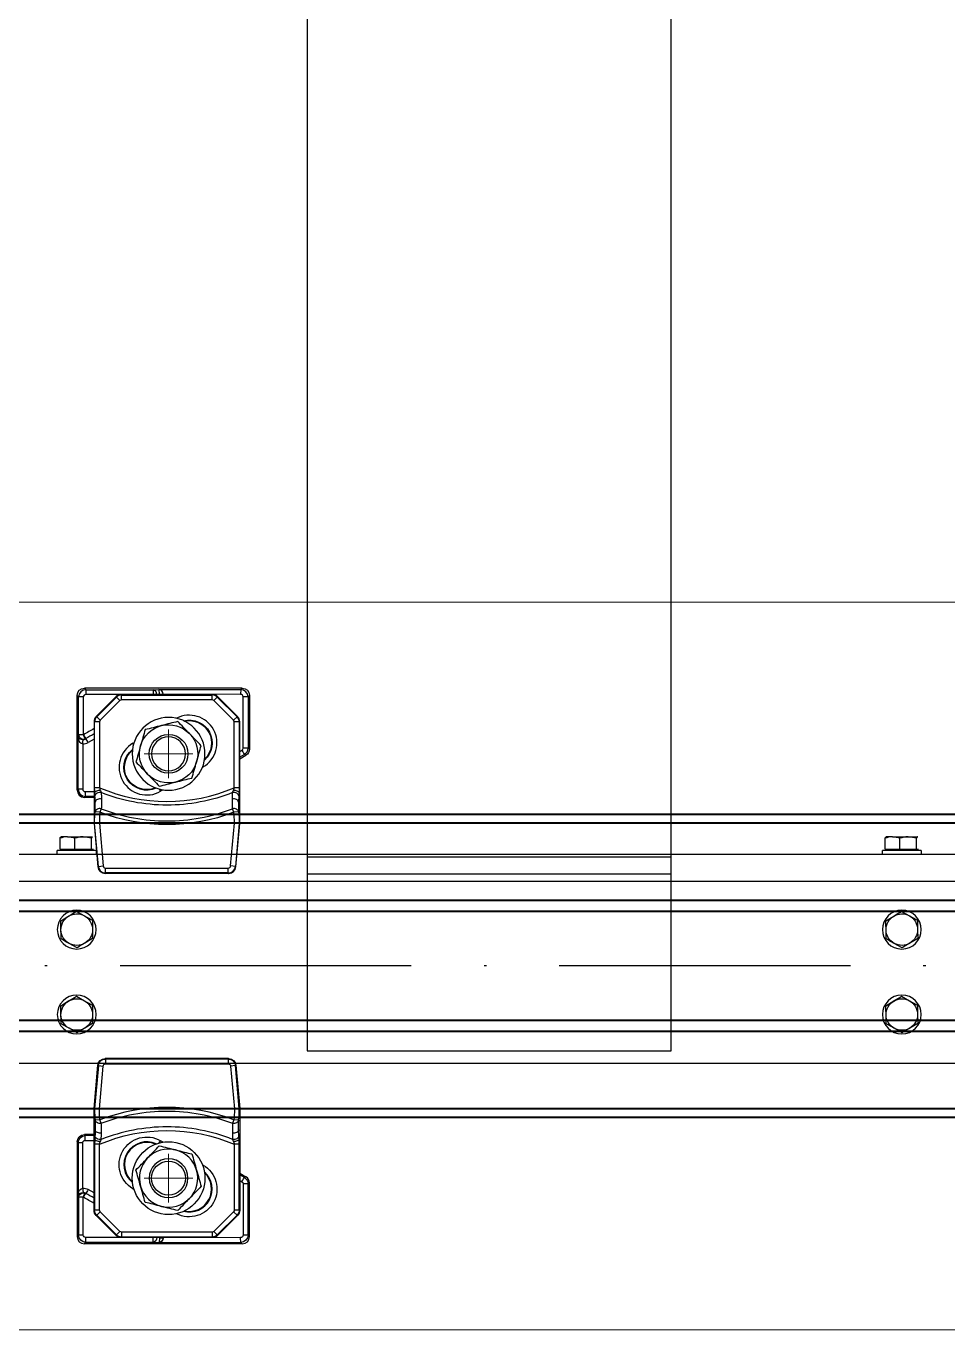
# Model space of a CAD drawing. Header units: centimetres. Extents: x 470464 to 524273, y 49611 to 59074.
# Drawn here: x 491799.9 to 491837.9, y 53542.6 to 53596.3 of the extents above; entities that cross this region are included whole.
import ezdxf

# ---------------------------------------------------------------- set-up
doc = ezdxf.new("R2010")
doc.units = ezdxf.units.CM
doc.header["$MEASUREMENT"] = 0
for name, pattern in [('1244_Aselsan_MIUM_3000$0$ACAD_ISO10W100', [18, 12, -3, 0, -3]), ('ACAD_ISO08W100', [36, 24, -3, 6, -3]), ('CHAIN', [0.3543, 0.2362, -0.0295, 0.0591, -0.0295]), ('XKITLINE00', [0])]:
    doc.linetypes.add(name, pattern=pattern)
for name, color, linetype, lineweight in [('1', 7, 'Continuous', 25), ('AAA_EKSEN', 1, 'ACAD_ISO08W100', 9), ('S-COLS-CONC', 4, 'Continuous', 40)]:
    doc.layers.add(name, color=color, linetype=linetype, lineweight=lineweight)
doc.layers.add('vinç', color=7, linetype='Continuous')

# ---------------------------------------------------------------- blocks, each defined once
blk = doc.blocks.new('RSTSERHRGFH')
at = {"layer": 'vinç', "color": 2}
for p, q in [((427135.918, 71903.918), (427135.918, 71918.918)), ((427135.918, 71918.918), (427219.418, 71918.918)), ((427143.211, 71903.918), (427143.211, 71918.918)), ((427143.918, 71903.918), (427143.918, 71918.918)), ((427219.418, 71903.918), (427135.918, 71903.918))]:
    blk.add_line(p, q, dxfattribs=at)
blk = doc.blocks.new('DTYTJYJGHDTRHTRHTRF')
at = {"color": 2, "linetype": 'Continuous', "lineweight": 25}
for p, q in [((427135.418, 71706.499), (427135.418, 71746.499)), ((427142.918, 71706.499), (427142.918, 71746.499)), ((427144.018, 71746.499), (427144.018, 71706.499)), ((427137.053, 71744.155), (427136.86, 71743.833)), ((427140.553, 71744.155), (427140.36, 71743.833)), ((427144.178, 71744.299), (427144.018, 71744.299)), ((427144.178, 71744.299), (427144.178, 71742.699)), ((427144.238, 71744.149), (427144.178, 71744.149)), ((427144.238, 71744.145), (427144.238, 71744.185)), ((427144.238, 71744.106), (427144.238, 71744.145)), ((427144.238, 71743.763), (427144.238, 71744.106)), ((427144.238, 71744.106), (427144.688, 71744.106)), ((427144.688, 71744.106), (427144.746, 71743.763)), ((427144.743, 71744.152), (427144.746, 71744.145)), ((427144.746, 71744.149), (427144.744, 71744.152)), ((427144.746, 71743.763), (427144.746, 71744.145)), ((427136.668, 71743.51), (427136.85, 71743.183)), ((427138.169, 71743.487), (427137.986, 71743.815)), ((427140.168, 71743.51), (427140.35, 71743.183)), ((427141.669, 71743.487), (427141.486, 71743.815)), ((427144.238, 71743.42), (427144.238, 71743.763)), ((427144.238, 71743.42), (427144.688, 71743.42)), ((427144.238, 71743.116), (427144.238, 71743.42)), ((427144.688, 71743.42), (427144.746, 71743.116)), ((427144.746, 71743.116), (427144.746, 71743.763)), ((427137.783, 71742.843), (427137.976, 71743.165)), ((427141.283, 71742.843), (427141.476, 71743.165)), ((427144.178, 71742.849), (427144.238, 71742.849)), ((427144.238, 71742.813), (427144.238, 71743.116)), ((427144.744, 71742.845), (427144.746, 71742.849)), ((427144.746, 71743.116), (427144.746, 71742.849)), ((427144.018, 71742.699), (427144.178, 71742.699)), ((427144.238, 71742.813), (427144.688, 71742.813)), ((427137.053, 71710.155), (427136.86, 71709.833)), ((427140.553, 71710.155), (427140.36, 71709.833)), ((427144.178, 71710.299), (427144.018, 71710.299)), ((427144.178, 71710.299), (427144.178, 71708.699)), ((427144.238, 71710.149), (427144.178, 71710.149)), ((427144.238, 71710.145), (427144.238, 71710.185)), ((427144.238, 71710.106), (427144.238, 71710.145)), ((427144.238, 71709.763), (427144.238, 71710.106)), ((427144.238, 71710.106), (427144.688, 71710.106)), ((427144.688, 71710.106), (427144.746, 71709.763)), ((427144.743, 71710.152), (427144.746, 71710.145)), ((427144.746, 71710.149), (427144.744, 71710.152)), ((427144.746, 71709.763), (427144.746, 71710.145)), ((427138.169, 71709.487), (427137.986, 71709.815)), ((427141.669, 71709.487), (427141.486, 71709.815)), ((427144.238, 71709.42), (427144.238, 71709.763)), ((427144.746, 71709.116), (427144.746, 71709.763)), ((427136.668, 71709.51), (427136.85, 71709.183)), ((427137.783, 71708.843), (427137.976, 71709.165)), ((427140.168, 71709.51), (427140.35, 71709.183)), ((427141.283, 71708.843), (427141.476, 71709.165)), ((427144.238, 71709.42), (427144.688, 71709.42)), ((427144.238, 71709.116), (427144.238, 71709.42)), ((427144.238, 71708.813), (427144.238, 71709.116)), ((427144.688, 71709.42), (427144.746, 71709.116)), ((427144.746, 71709.116), (427144.746, 71708.849)), ((427144.018, 71708.699), (427144.178, 71708.699)), ((427144.178, 71708.849), (427144.238, 71708.849)), ((427144.238, 71708.813), (427144.688, 71708.813)), ((427144.744, 71708.845), (427144.746, 71708.849))]:
    blk.add_line(p, q, dxfattribs=at)
for centre in [(427137.418, 71743.499), (427140.918, 71743.499), (427137.418, 71709.499), (427140.918, 71709.499)]:
    blk.add_circle(centre, 0.8, dxfattribs=at)
for centre, start, end in [((427137.418, 71743.499), 89.1068, 149.1068), ((427137.418, 71743.499), 29.1068, 89.1068), ((427140.918, 71743.499), 89.1068, 149.1068), ((427140.918, 71743.499), 29.1068, 89.1068), ((427137.418, 71743.499), 149.1068, 209.1068), ((427137.418, 71743.499), 329.1068, 29.1068), ((427140.918, 71743.499), 149.1068, 209.1068), ((427140.918, 71743.499), 329.1068, 29.1068), ((427137.418, 71743.499), 209.1068, 269.1068), ((427137.418, 71743.499), 269.1068, 329.1068), ((427140.918, 71743.499), 209.1068, 269.1068), ((427140.918, 71743.499), 269.1068, 329.1068), ((427137.418, 71709.499), 89.1068, 149.1068), ((427137.418, 71709.499), 29.1068, 89.1068), ((427140.918, 71709.499), 89.1068, 149.1068), ((427140.918, 71709.499), 29.1068, 89.1068), ((427137.418, 71709.499), 149.1068, 209.1068), ((427137.418, 71709.499), 329.1068, 29.1068), ((427140.918, 71709.499), 149.1068, 209.1068), ((427140.918, 71709.499), 329.1068, 29.1068), ((427137.418, 71709.499), 209.1068, 269.1068), ((427137.418, 71709.499), 269.1068, 329.1068), ((427140.918, 71709.499), 209.1068, 269.1068), ((427140.918, 71709.499), 269.1068, 329.1068)]:
    blk.add_arc(centre, 0.65, start, end, dxfattribs=at)
for points, knots in [([(427137.428, 71744.149), (427137.33, 71744.15), (427137.203, 71744.152), (427137.08, 71744.154), (427137.053, 71744.155)], [0, 0, 0, 0, 0.776287, 1, 1, 1, 1]), ([(427137.804, 71744.143), (427137.71, 71744.144), (427137.586, 71744.146), (427137.459, 71744.148), (427137.428, 71744.149)], [0, 0, 0, 0, 0.7581486, 1, 1, 1, 1]), ([(427137.986, 71743.815), (427137.982, 71743.823), (427137.92, 71743.933), (427137.86, 71744.042), (427137.804, 71744.143)], [0, 0, 0, 0, 0.070215, 1, 1, 1, 1]), ([(427140.928, 71744.149), (427140.83, 71744.15), (427140.703, 71744.152), (427140.58, 71744.154), (427140.553, 71744.155)], [0, 0, 0, 0, 0.776287, 1, 1, 1, 1]), ([(427141.304, 71744.143), (427141.21, 71744.144), (427141.086, 71744.146), (427140.959, 71744.148), (427140.928, 71744.149)], [0, 0, 0, 0, 0.758149, 1, 1, 1, 1]), ([(427141.486, 71743.815), (427141.482, 71743.823), (427141.42, 71743.933), (427141.36, 71744.042), (427141.304, 71744.143)], [0, 0, 0, 0, 0.070215, 1, 1, 1, 1]), ([(427144.746, 71744.145), (427144.739, 71744.135), (427144.73, 71744.121), (427144.695, 71744.109), (427144.688, 71744.106)], [0, 0, 0, 0, 0.776287, 1, 1, 1, 1]), ([(427136.86, 71743.833), (427136.856, 71743.825), (427136.791, 71743.716), (427136.727, 71743.61), (427136.668, 71743.51)], [0, 0, 0, 0, 0.070215, 1, 1, 1, 1]), ([(427137.976, 71743.165), (427137.981, 71743.173), (427138.046, 71743.281), (427138.109, 71743.388), (427138.169, 71743.487)], [0, 0, 0, 0, 0.070215, 1, 1, 1, 1]), ([(427140.36, 71743.833), (427140.356, 71743.825), (427140.291, 71743.716), (427140.227, 71743.61), (427140.168, 71743.51)], [0, 0, 0, 0, 0.070215, 1, 1, 1, 1]), ([(427141.476, 71743.165), (427141.481, 71743.173), (427141.546, 71743.281), (427141.609, 71743.388), (427141.669, 71743.487)], [0, 0, 0, 0, 0.070215, 1, 1, 1, 1]), ([(427144.746, 71743.763), (427144.746, 71743.755), (427144.745, 71743.639), (427144.715, 71743.525), (427144.688, 71743.42)], [0, 0, 0, 0, 0.070215, 1, 1, 1, 1]), ([(427136.85, 71743.183), (427136.855, 71743.175), (427136.916, 71743.064), (427136.977, 71742.956), (427137.033, 71742.855)], [0, 0, 0, 0, 0.070215, 1, 1, 1, 1]), ([(427137.033, 71742.855), (427137.06, 71742.854), (427137.182, 71742.852), (427137.309, 71742.85), (427137.408, 71742.849)], [0, 0, 0, 0, 0.223713, 1, 1, 1, 1]), ([(427137.408, 71742.849), (427137.439, 71742.848), (427137.566, 71742.846), (427137.69, 71742.844), (427137.783, 71742.843)], [0, 0, 0, 0, 0.241851, 1, 1, 1, 1]), ([(427140.35, 71743.183), (427140.355, 71743.175), (427140.416, 71743.064), (427140.477, 71742.956), (427140.533, 71742.855)], [0, 0, 0, 0, 0.070215, 1, 1, 1, 1]), ([(427140.533, 71742.855), (427140.56, 71742.854), (427140.682, 71742.852), (427140.809, 71742.85), (427140.908, 71742.849)], [0, 0, 0, 0, 0.223713, 1, 1, 1, 1]), ([(427140.908, 71742.849), (427140.939, 71742.848), (427141.066, 71742.846), (427141.19, 71742.844), (427141.283, 71742.843)], [0, 0, 0, 0, 0.241851, 1, 1, 1, 1]), ([(427144.746, 71743.116), (427144.746, 71743.109), (427144.745, 71743.007), (427144.715, 71742.906), (427144.688, 71742.813)], [0, 0, 0, 0, 0.0702148, 1, 1, 1, 1]), ([(427144.688, 71742.813), (427144.695, 71742.816), (427144.73, 71742.829), (427144.739, 71742.842), (427144.746, 71742.852)], [0, 0, 0, 0, 0.223713, 1, 1, 1, 1]), ([(427137.428, 71710.149), (427137.33, 71710.15), (427137.203, 71710.152), (427137.08, 71710.154), (427137.053, 71710.155)], [0, 0, 0, 0, 0.776287, 1, 1, 1, 1]), ([(427137.804, 71710.143), (427137.71, 71710.144), (427137.586, 71710.146), (427137.459, 71710.148), (427137.428, 71710.149)], [0, 0, 0, 0, 0.7581486, 1, 1, 1, 1]), ([(427137.986, 71709.815), (427137.982, 71709.823), (427137.92, 71709.933), (427137.86, 71710.042), (427137.804, 71710.143)], [0, 0, 0, 0, 0.0702148, 1, 1, 1, 1]), ([(427140.928, 71710.149), (427140.83, 71710.15), (427140.703, 71710.152), (427140.58, 71710.154), (427140.553, 71710.155)], [0, 0, 0, 0, 0.776287, 1, 1, 1, 1]), ([(427141.304, 71710.143), (427141.21, 71710.144), (427141.086, 71710.146), (427140.959, 71710.148), (427140.928, 71710.149)], [0, 0, 0, 0, 0.758149, 1, 1, 1, 1]), ([(427141.486, 71709.815), (427141.482, 71709.823), (427141.42, 71709.933), (427141.36, 71710.042), (427141.304, 71710.143)], [0, 0, 0, 0, 0.0702148, 1, 1, 1, 1]), ([(427144.746, 71710.145), (427144.739, 71710.135), (427144.73, 71710.121), (427144.695, 71710.109), (427144.688, 71710.106)], [0, 0, 0, 0, 0.776287, 1, 1, 1, 1]), ([(427136.86, 71709.833), (427136.856, 71709.825), (427136.791, 71709.716), (427136.727, 71709.61), (427136.668, 71709.51)], [0, 0, 0, 0, 0.070215, 1, 1, 1, 1]), ([(427140.36, 71709.833), (427140.356, 71709.825), (427140.291, 71709.716), (427140.227, 71709.61), (427140.168, 71709.51)], [0, 0, 0, 0, 0.070215, 1, 1, 1, 1]), ([(427144.746, 71709.763), (427144.746, 71709.755), (427144.745, 71709.639), (427144.715, 71709.525), (427144.688, 71709.42)], [0, 0, 0, 0, 0.070215, 1, 1, 1, 1]), ([(427136.85, 71709.183), (427136.855, 71709.175), (427136.916, 71709.064), (427136.977, 71708.956), (427137.033, 71708.855)], [0, 0, 0, 0, 0.070215, 1, 1, 1, 1]), ([(427137.976, 71709.165), (427137.981, 71709.173), (427138.046, 71709.281), (427138.109, 71709.388), (427138.169, 71709.487)], [0, 0, 0, 0, 0.070215, 1, 1, 1, 1]), ([(427140.35, 71709.183), (427140.355, 71709.175), (427140.416, 71709.064), (427140.477, 71708.956), (427140.533, 71708.855)], [0, 0, 0, 0, 0.070215, 1, 1, 1, 1]), ([(427141.476, 71709.165), (427141.481, 71709.173), (427141.546, 71709.281), (427141.609, 71709.388), (427141.669, 71709.487)], [0, 0, 0, 0, 0.070215, 1, 1, 1, 1]), ([(427144.746, 71709.116), (427144.746, 71709.109), (427144.745, 71709.007), (427144.715, 71708.906), (427144.688, 71708.813)], [0, 0, 0, 0, 0.070215, 1, 1, 1, 1]), ([(427137.033, 71708.855), (427137.06, 71708.854), (427137.182, 71708.852), (427137.309, 71708.85), (427137.408, 71708.849)], [0, 0, 0, 0, 0.223713, 1, 1, 1, 1]), ([(427137.408, 71708.849), (427137.439, 71708.848), (427137.566, 71708.846), (427137.69, 71708.844), (427137.783, 71708.843)], [0, 0, 0, 0, 0.241851, 1, 1, 1, 1]), ([(427140.533, 71708.855), (427140.56, 71708.854), (427140.682, 71708.852), (427140.809, 71708.85), (427140.908, 71708.849)], [0, 0, 0, 0, 0.223713, 1, 1, 1, 1]), ([(427140.908, 71708.849), (427140.939, 71708.848), (427141.066, 71708.846), (427141.19, 71708.844), (427141.283, 71708.843)], [0, 0, 0, 0, 0.241851, 1, 1, 1, 1]), ([(427144.688, 71708.813), (427144.695, 71708.816), (427144.73, 71708.829), (427144.739, 71708.842), (427144.746, 71708.852)], [0, 0, 0, 0, 0.2237133, 1, 1, 1, 1])]:
    blk.add_open_spline(points, degree=3, knots=knots, dxfattribs=at)
at = {"layer": 'vinç', "color": 0}
blk.add_blockref('RSTSERHRGFH', (0, -184.92), dxfattribs=at)
blk = doc.blocks.new('fdtrhrghrtsehserhtr')
at = {"layer": 'vinç', "color": 0, "xscale": -1}
blk.add_blockref('DTYTJYJGHDTRHTRHTRF', (855128.837, 0), dxfattribs=at)
blk = doc.blocks.new('sfsdsggssg')
at = {"layer": '1', "color": 2, "linetype": 'Continuous'}
for p, q in [((1145.841, -34639.582), (1145.988, -34639.328)), ((1146.022, -34639.387), (1145.908, -34639.582)), ((1145.988, -34639.328), (1146.022, -34639.387)), ((1146.281, -34639.239), (1146.247, -34639.18)), ((1148.456, -34639.18), (1146.247, -34639.18)), ((1148.398, -34639.238), (1146.281, -34639.239)), ((1148.456, -34639.18), (1148.398, -34639.238)), ((1141.412, -34639.756), (1141.393, -34639.739)), ((1141.394, -34639.739), (1143.174, -34639.583)), ((1143.175, -34639.602), (1141.412, -34639.756)), ((1141.412, -34639.756), (1141.429, -34639.955)), ((1141.429, -34639.955), (1143.193, -34639.8)), ((1143.175, -34639.602), (1143.193, -34639.8)), ((1143.202, -34639.601), (1143.201, -34639.8)), ((1143.565, -34639.616), (1143.544, -34639.814)), ((1143.544, -34639.814), (1143.641, -34639.825)), ((1143.565, -34639.616), (1143.568, -34639.582)), ((1143.662, -34639.626), (1143.565, -34639.616)), ((1143.568, -34639.582), (1144.068, -34639.582)), ((1143.662, -34639.626), (1143.641, -34639.825)), ((1143.641, -34639.825), (1143.786, -34639.88)), ((1144.063, -34639.628), (1144.068, -34639.582)), ((1144.451, -34639.582), (1147.373, -34639.582)), ((1144.451, -34639.609), (1144.451, -34639.582)), ((1147.364, -34639.605), (1144.65, -34639.605)), ((1144.65, -34639.605), (1144.65, -34639.804)), ((1144.65, -34639.804), (1147.364, -34639.804)), ((1146.144, -34639.582), (1146.195, -34639.494)), ((1146.281, -34639.445), (1148.398, -34639.444)), ((1147.374, -34639.582), (1147.364, -34639.605)), ((1147.364, -34639.605), (1147.364, -34639.804)), ((1147.435, -34639.833), (1147.575, -34639.692)), ((1147.435, -34639.833), (1148.246, -34640.645)), ((1147.575, -34639.692), (1147.585, -34639.669)), ((1148.387, -34640.504), (1147.575, -34639.692)), ((1147.585, -34639.669), (1148.41, -34640.494)), ((1148.498, -34639.543), (1148.508, -34642.731)), ((1148.697, -34639.536), (1148.755, -34639.478)), ((1148.707, -34642.912), (1148.697, -34639.536)), ((1148.755, -34639.478), (1148.755, -34645.981)), ((1141.12, -34640.036), (1141.139, -34640.054)), ((1141.12, -34640.037), (1141.12, -34645.126)), ((1141.139, -34640.054), (1141.338, -34640.054)), ((1141.139, -34640.054), (1141.139, -34645.11)), ((1141.338, -34645.11), (1141.338, -34640.054)), ((1148.246, -34640.645), (1148.387, -34640.504)), ((1148.275, -34640.715), (1148.275, -34644.448)), ((1148.275, -34640.715), (1148.474, -34640.715)), ((1148.41, -34640.494), (1148.387, -34640.504)), ((1148.474, -34640.715), (1148.497, -34640.706)), ((1148.474, -34644.448), (1148.474, -34640.715)), ((1148.497, -34640.706), (1148.497, -34644.458)), ((1145.509, -34641.092), (1145.493, -34641.12)), ((1145.509, -34641.092), (1145.532, -34641.105)), ((1144.566, -34642.736), (1144.505, -34642.843)), ((1144.599, -34642.897), (1144.505, -34642.843)), ((1148.684, -34643.141), (1148.707, -34642.912)), ((1148.693, -34645.919), (1148.684, -34643.141)), ((1146.45, -34643.959), (1146.486, -34643.98)), ((1146.486, -34643.98), (1146.508, -34643.942)), ((1148.246, -34644.519), (1147.435, -34645.33)), ((1147.575, -34645.471), (1148.387, -34644.66)), ((1148.41, -34644.669), (1147.585, -34645.494)), ((1148.246, -34644.519), (1148.387, -34644.66)), ((1148.275, -34644.448), (1148.474, -34644.448)), ((1148.387, -34644.66), (1148.41, -34644.669)), ((1148.497, -34644.458), (1148.474, -34644.448)), ((1148.489, -34644.527), (1148.494, -34645.926)), ((1141.139, -34645.11), (1141.12, -34645.127)), ((1141.139, -34645.11), (1141.338, -34645.11)), ((1141.412, -34645.407), (1141.429, -34645.209)), ((1143.193, -34645.363), (1141.429, -34645.209)), ((1143.786, -34645.284), (1143.641, -34645.339)), ((1141.393, -34645.425), (1141.412, -34645.407)), ((1143.174, -34645.581), (1141.394, -34645.425)), ((1141.412, -34645.407), (1143.175, -34645.562)), ((1143.175, -34645.562), (1143.193, -34645.363)), ((1143.201, -34645.363), (1143.202, -34645.563)), ((1143.641, -34645.339), (1143.544, -34645.349)), ((1143.544, -34645.349), (1143.565, -34645.547)), ((1143.565, -34645.547), (1143.662, -34645.537)), ((1143.565, -34645.547), (1143.568, -34645.582)), ((1144.068, -34645.582), (1143.568, -34645.582)), ((1143.641, -34645.339), (1143.662, -34645.537)), ((1144.063, -34645.535), (1144.068, -34645.582)), ((1144.255, -34645.582), (1144.255, -34645.981)), ((1144.296, -34645.582), (1144.295, -34645.941)), ((1144.451, -34645.555), (1144.451, -34645.582)), ((1147.373, -34645.582), (1144.451, -34645.582)), ((1144.495, -34645.948), (1144.496, -34645.582)), ((1144.65, -34645.359), (1144.65, -34645.559)), ((1147.364, -34645.359), (1144.65, -34645.359)), ((1144.65, -34645.559), (1147.364, -34645.559)), ((1146.653, -34645.582), (1146.513, -34645.827)), ((1147.364, -34645.359), (1147.364, -34645.559)), ((1147.364, -34645.559), (1147.374, -34645.582)), ((1147.435, -34645.33), (1147.575, -34645.471)), ((1147.585, -34645.494), (1147.575, -34645.471)), ((1144.295, -34645.941), (1144.255, -34645.981)), ((1144.554, -34646.28), (1144.593, -34646.24)), ((1144.554, -34646.28), (1148.456, -34646.28)), ((1144.593, -34646.24), (1146.718, -34646.241)), ((1146.462, -34646.048), (1144.594, -34646.048)), ((1146.718, -34646.241), (1146.836, -34646.218)), ((1146.836, -34646.026), (1146.836, -34646.218)), ((1148.394, -34646.026), (1146.836, -34646.026)), ((1146.836, -34646.218), (1148.394, -34646.218)), ((1148.394, -34646.026), (1148.394, -34646.218)), ((1148.394, -34646.218), (1148.456, -34646.28)), ((1148.755, -34645.981), (1148.693, -34645.919))]:
    blk.add_line(p, q, dxfattribs=at)
for radius in [1.5, 0.7]:
    blk.add_circle((1146.049, -34642.513), radius, dxfattribs=at)
at = {"layer": '1', "color": 2, "linetype": 'Continuous', "extrusion": (0, 0, -1)}
blk.add_circle((-1146.049, -34642.513), 0.8, dxfattribs=at)
for centre, start, end in [((-1146.5, -34641.661), 29.8539, 207.4717), ((-1145.495, -34643.411), 209.8539, 29.8539)]:
    blk.add_arc(centre, 1.142, start, end, dxfattribs=at)
at = {"layer": '1', "color": 2, "linetype": 'Continuous'}
for centre, radius, start, end in [((1146.5, -34641.661), 0.943, 345.8258, 138.463), ((1146.5, -34641.661), 0.92, 347.6089, 136.677), ((1146.049, -34642.513), 1.2, 106, 166), ((1146.049, -34642.513), 1.2, 46, 106), ((1146.049, -34642.513), 1.2, 346, 46), ((1146.049, -34642.513), 1.2, 166, 226), ((1145.495, -34643.411), 0.943, 155.4674, 321.1742), ((1145.495, -34643.411), 0.92, 156.9271, 319.7145), ((1146.049, -34642.513), 1.2, 286, 346), ((1146.049, -34642.513), 1.2, 226, 286)]:
    blk.add_arc(centre, radius, start, end, dxfattribs=at)
for centre, major_axis, ratio, start_param, end_param in [((1146.248, -34639.481), (-0.15, 0.261), 0.994945, 5.763279, 6.803091), ((1148.454, -34639.481), (0.214, 0.214), 0.992433, 5.501585, 7.064785), ((1152.198, -34642.582), (-9.067, 0), 0.918737, 5.945855, 6.620515), ((1148.454, -34645.978), (-0.214, 0.214), 0.992433, 2.359993, 3.923193)]:
    blk.add_ellipse(centre, major_axis=major_axis, ratio=ratio, start_param=start_param, end_param=end_param, dxfattribs=at)
at = {"layer": '1', "color": 2, "linetype": 'Continuous', "extrusion": (0, 0, -1)}
for centre, major_axis, ratio, start_param, end_param in [((1146.281, -34639.538), (0.271, 0.128), 0.997202, 4.110755, 5.150568), ((1146.194, -34639.487), (-0.173, 0.101), 0.027764, 4.691233, 6.195885), ((1146.281, -34639.438), (0, 0.2), 0.004243, 0.087267, 1.605444), ((1148.398, -34639.437), (0, 0.2), 0.004243, 0.087267, 1.605444), ((1148.397, -34639.537), (-0.243, 0.175), 0.996422, 0.949848, 2.513048), ((1141.421, -34640.038), (-0.222, 0.204), 0.995811, 5.544902, 7.021469), ((1141.439, -34640.055), (0.203, 0.221), 0.997694, 3.974105, 5.450673), ((1143.641, -34639.825), (0.001, 0.2), 0.752836, 0.132804, 1.847295), ((1152.492, -34642.582), (-8.405, 0), 0.918737, 5.915201, 6.65117), ((1144.042, -34639.826), (0.001, 0.2), 0.752479, 0.132721, 1.852962), ((1144.31, -34639.815), (-0.014, 0.199), 0.74106, 0.130215, 1.915333), ((1144.451, -34639.808), (-0.008, 0.2), 0.422896, 0.096328, 1.761115), ((1146.282, -34639.545), (-0.0748, 0.0667), 0.997721, 6.084759, 7.124571), ((1147.364, -34639.904), (-0.277, 0.115), 0.998522, 1.179673, 1.96192), ((1147.364, -34639.904), (0.0384, 0.0928), 0.995546, 5.892062, 6.674309), ((1147.373, -34639.882), (0.115, 0.278), 0.997326, 5.892062, 6.674309), ((1148.398, -34639.544), (0.0889, 0.0469), 0.994028, 5.200197, 6.763397), ((1148.498, -34639.536), (0.2, 0.001), 0.034652, 0.087319, 1.566648), ((1141.439, -34640.055), (0.0742, -0.068), 0.993033, 2.403309, 3.879876), ((1148.175, -34640.715), (-0.0928, -0.0384), 0.995546, 2.750469, 3.532716), ((1148.175, -34640.715), (-0.115, 0.277), 0.998522, 1.179673, 1.96192), ((1148.197, -34640.706), (0.278, 0.115), 0.997326, 5.892062, 6.674309), ((1148.473, -34643.248), (0.056, 0.516), 0.770786, 6.203754, 6.230389), ((1148.485, -34643.141), (0.199, -0.02), 0.74823, 4.69971, 6.151435), ((1148.485, -34643.141), (-0.2, -0.001), 0.034899, 3.228912, 4.651252), ((1148.509, -34642.738), (0.008, 0.2), 0.005639, 3.866293, 4.746837), ((1148.508, -34642.912), (-0.201, 0.003), 0.124494, 1.540952, 3.020281), ((1148.508, -34642.912), (-0.188, 0.076), 0.878606, 1.230281, 2.70961), ((1148.175, -34644.448), (0.0928, -0.0384), 0.995546, 5.892062, 6.674309), ((1148.175, -34644.448), (0.115, 0.277), 0.998522, 1.179673, 1.96192), ((1148.197, -34644.457), (-0.278, 0.115), 0.997326, 2.750469, 3.532716), ((1141.421, -34645.125), (0.222, 0.204), 0.995811, 2.403309, 3.879876), ((1141.439, -34645.109), (-0.203, 0.221), 0.997694, 3.974105, 5.450673), ((1141.439, -34645.109), (0.0742, 0.068), 0.993033, 2.403309, 3.879876), ((1143.641, -34645.339), (-0.001, 0.2), 0.752836, 1.294298, 3.008789), ((1144.042, -34645.337), (-0.001, 0.2), 0.752479, 1.288631, 3.008872), ((1144.31, -34645.348), (0.014, 0.199), 0.74106, 1.22626, 3.011378), ((1144.451, -34645.356), (0.008, 0.2), 0.422896, 1.380478, 3.045264), ((1146.899, -34646), (0.426, 0.115), 0.905428, 3.310168, 3.875491), ((1146.514, -34645.834), (-0.174, 0.099), 0.027964, 1.549906, 2.758993), ((1176.862, -34592.771), (84.96, 148.546), 0.001169, 1.933599, 1.936064), ((1176.862, -34592.776), (84.962, 148.541), 0.002337, 1.9329, 1.936067), ((1147.364, -34645.259), (0.0384, -0.0928), 0.995546, 5.892062, 6.674309), ((1147.364, -34645.259), (0.277, 0.115), 0.998522, 1.179673, 1.96192), ((1147.373, -34645.281), (-0.115, 0.278), 0.997326, 2.750469, 3.532716), ((1144.556, -34645.978), (0.214, 0.214), 0.992433, 2.359993, 3.923193), ((1144.494, -34645.941), (-0.2, 0.001), 0.034627, 4.708031, 6.195866), ((1144.594, -34645.94), (-0.138, 0.267), 0.998031, 3.623062, 5.186262), ((1144.595, -34645.947), (0.0592, 0.0819), 0.989251, 2.52068, 4.08388), ((1144.593, -34646.041), (0, -0.2), 0.004269, 4.747034, 6.195918), ((1146.463, -34646.055), (-0.199, -0.016), 0.034866, 1.569261, 2.70958), ((1146.718, -34646.042), (-0.256, 0.042), 0.76271, 4.58737, 6.036255), ((1146.9, -34646.006), (0.253, 0.061), 0.768803, 3.289543, 3.701099), ((1146.718, -34646.042), (-0.012, 0.201), 0.369521, 3.302192, 4.751077), ((1146.836, -34646.019), (-0.038, 0.196), 0.907507, 3.350606, 5.211047), ((1146.836, -34646.019), (-0.187, 0.071), 0.032625, 4.699988, 5.905162), ((1146.838, -34646.014), (-0.174, 0.099), 0.030283, 4.695034, 5.900559), ((1148.393, -34645.918), (0.139, 0.266), 0.998207, 1.09196, 2.65516), ((1148.393, -34645.925), (-0.0609, 0.0807), 0.988978, 2.219923, 3.783123), ((1148.494, -34645.919), (-0.2, -0.001), 0.034899, 3.228912, 4.712496)]:
    blk.add_ellipse(centre, major_axis=major_axis, ratio=ratio, start_param=start_param, end_param=end_param, dxfattribs=at)
at = {"layer": '1', "color": 2, "linetype": 'Continuous'}
for points, weights in [([(1141.393, -34639.739), (1141.393, -34639.739), (1141.394, -34639.739)], [0.500000154951, 0.499999845049, 0.500000154951]), ([(1147.373, -34639.582), (1147.373, -34639.582), (1147.374, -34639.582)], [0.500000031564, 0.499999968436, 0.500000031564]), ([(1147.585, -34639.669), (1147.585, -34639.669), (1147.585, -34639.669)], [0.500000032286, 0.499999967714, 0.500000032286]), ([(1141.12, -34640.037), (1141.12, -34640.037), (1141.12, -34640.036)], [0.500000154953, 0.499999845047, 0.500000154953]), ([(1148.41, -34640.494), (1148.41, -34640.494), (1148.41, -34640.494)], [0.500000032004, 0.499999967996, 0.500000032004]), ([(1148.497, -34640.706), (1148.497, -34640.706), (1148.497, -34640.706)], [0.500000031722, 0.499999968278, 0.500000031722]), ([(1148.41, -34644.669), (1148.41, -34644.669), (1148.41, -34644.669)], [0.500000031836, 0.499999968164, 0.500000031836]), ([(1148.497, -34644.458), (1148.497, -34644.458), (1148.497, -34644.458)], [0.500000031229, 0.499999968771, 0.500000031229]), ([(1141.12, -34645.127), (1141.12, -34645.127), (1141.12, -34645.126)], [0.500000154938, 0.499999845062, 0.500000154938]), ([(1141.394, -34645.425), (1141.393, -34645.425), (1141.393, -34645.425)], [0.500000154962, 0.499999845038, 0.500000154962]), ([(1147.374, -34645.582), (1147.373, -34645.582), (1147.373, -34645.582)], [0.500000031519, 0.499999968481, 0.500000031519]), ([(1147.585, -34645.494), (1147.585, -34645.494), (1147.585, -34645.494)], [0.500000031966, 0.499999968034, 0.500000031966])]:
    blk.add_rational_spline(points, weights, degree=2, dxfattribs=at)
for points, knots in [([(1143.174, -34639.583), (1143.175, -34639.588), (1143.175, -34639.594), (1143.175, -34639.6), (1143.175, -34639.601), (1143.175, -34639.602)], [0, 0, 0, 0, 0.876308, 0.876308, 1, 1, 1, 1]), ([(1143.201, -34639.582), (1143.233, -34639.582), (1143.3, -34639.582), (1143.399, -34639.582), (1143.493, -34639.582), (1143.543, -34639.582), (1143.568, -34639.582)], [0, 0, 0, 0, 0.225713, 0.483808, 0.741904, 1, 1, 1, 1]), ([(1143.201, -34639.8), (1143.236, -34639.8), (1143.271, -34639.801), (1143.341, -34639.802), (1143.375, -34639.803), (1143.455, -34639.807), (1143.499, -34639.81), (1143.544, -34639.814)], [0, 0, 0, 0, 0.304321, 0.304321, 0.608496, 0.608496, 1, 1, 1, 1]), ([(1143.565, -34639.616), (1143.565, -34639.616), (1143.565, -34639.616), (1143.516, -34639.611), (1143.468, -34639.608), (1143.383, -34639.604), (1143.347, -34639.603), (1143.274, -34639.601), (1143.238, -34639.601), (1143.202, -34639.601)], [0, 0, 0, 0, 0.000017, 0.000017, 0.401467, 0.401467, 0.701656, 0.701656, 1, 1, 1, 1]), ([(1143.786, -34645.284), (1143.62, -34644.851), (1143.494, -34644.406), (1143.325, -34643.499), (1143.283, -34643.036), (1143.283, -34641.664), (1143.455, -34640.743), (1143.786, -34639.88)], [0, 0, 0, 0, 0.25, 0.25, 0.5, 0.5, 1, 1, 1, 1]), ([(1143.786, -34639.88), (1143.874, -34639.88), (1143.962, -34639.881), (1144.095, -34639.882), (1144.141, -34639.882), (1144.186, -34639.883)], [0, 0, 0, 0, 0.657537, 0.657537, 1, 1, 1, 1]), ([(1144.454, -34639.873), (1144.283, -34640.305), (1144.153, -34640.751), (1143.979, -34641.661), (1143.935, -34642.125), (1143.935, -34643.502), (1144.113, -34644.428), (1144.454, -34645.291)], [0, 0, 0, 0, 0.25, 0.25, 0.5, 0.5, 1, 1, 1, 1]), ([(1144.315, -34639.616), (1144.302, -34639.617), (1144.289, -34639.618), (1144.239, -34639.621), (1144.203, -34639.624), (1144.132, -34639.627), (1144.097, -34639.628), (1144.063, -34639.628), (1144.063, -34639.628), (1144.063, -34639.628)], [0, 0, 0, 0, 0.155547, 0.155547, 0.580528, 0.580528, 0.999985, 0.999985, 1, 1, 1, 1]), ([(1144.068, -34639.582), (1144.093, -34639.582), (1144.143, -34639.582), (1144.238, -34639.582), (1144.342, -34639.582), (1144.414, -34639.582), (1144.451, -34639.582)], [0, 0, 0, 0, 0.25, 0.5, 0.749999, 1, 1, 1, 1]), ([(1144.186, -34639.883), (1144.224, -34639.883), (1144.261, -34639.882), (1144.337, -34639.879), (1144.375, -34639.877), (1144.427, -34639.874), (1144.441, -34639.873), (1144.454, -34639.873)], [0, 0, 0, 0, 0.423047, 0.423047, 0.845832, 0.845832, 1, 1, 1, 1]), ([(1144.451, -34639.609), (1144.451, -34639.609), (1144.451, -34639.609), (1144.408, -34639.61), (1144.368, -34639.612), (1144.328, -34639.615), (1144.321, -34639.616), (1144.315, -34639.616)], [0, 0, 0, 0, 0.000035, 0.000035, 0.836112, 0.836112, 1, 1, 1, 1]), ([(1144.65, -34639.605), (1144.631, -34639.605), (1144.613, -34639.605), (1144.595, -34639.605), (1144.545, -34639.606), (1144.496, -34639.607), (1144.451, -34639.609)], [0, 0, 0, 0, 0.267342, 0.267342, 0.267342, 1, 1, 1, 1]), ([(1144.454, -34639.873), (1144.475, -34639.864), (1144.498, -34639.856), (1144.527, -34639.845), (1144.531, -34639.844), (1144.535, -34639.842)], [0, 0, 0, 0, 0.864692, 0.864692, 1, 1, 1, 1]), ([(1144.535, -34639.842), (1144.561, -34639.833), (1144.588, -34639.824), (1144.616, -34639.815), (1144.617, -34639.814), (1144.629, -34639.811), (1144.639, -34639.807), (1144.65, -34639.804)], [0, 0, 0, 0, 0.704482, 0.704482, 0.731136, 0.731136, 1, 1, 1, 1]), ([(1145.053, -34641.551), (1145.156, -34641.521), (1145.262, -34641.491), (1145.484, -34641.427), (1145.602, -34641.393), (1145.719, -34641.36)], [0, 0, 0, 0, 0.5, 0.5, 1, 1, 1, 1]), ([(1146.385, -34641.169), (1146.462, -34641.244), (1146.541, -34641.32), (1146.707, -34641.48), (1146.795, -34641.566), (1146.883, -34641.65)], [0, 0, 0, 0, 0.5, 0.5, 1, 1, 1, 1]), ([(1144.717, -34642.895), (1144.743, -34642.791), (1144.77, -34642.684), (1144.826, -34642.46), (1144.856, -34642.341), (1144.885, -34642.223)], [0, 0, 0, 0, 0.5, 0.5, 1, 1, 1, 1]), ([(1147.381, -34642.131), (1147.355, -34642.236), (1147.329, -34642.343), (1147.273, -34642.566), (1147.243, -34642.686), (1147.214, -34642.804)], [0, 0, 0, 0, 0.5, 0.5, 1, 1, 1, 1]), ([(1145.714, -34643.858), (1145.637, -34643.783), (1145.557, -34643.706), (1145.392, -34643.546), (1145.303, -34643.461), (1145.216, -34643.377)], [0, 0, 0, 0, 0.5, 0.5, 1, 1, 1, 1]), ([(1147.046, -34643.476), (1146.943, -34643.506), (1146.837, -34643.536), (1146.615, -34643.6), (1146.497, -34643.633), (1146.38, -34643.667)], [0, 0, 0, 0, 0.5, 0.5, 1, 1, 1, 1]), ([(1144.186, -34645.281), (1144.099, -34645.282), (1144.011, -34645.282), (1143.877, -34645.283), (1143.832, -34645.283), (1143.786, -34645.284)], [0, 0, 0, 0, 0.657537, 0.657537, 1, 1, 1, 1]), ([(1144.454, -34645.291), (1144.409, -34645.288), (1144.365, -34645.285), (1144.275, -34645.282), (1144.231, -34645.281), (1144.186, -34645.281)], [0, 0, 0, 0, 0.500153, 0.500153, 1, 1, 1, 1]), ([(1144.535, -34645.321), (1144.51, -34645.312), (1144.485, -34645.303), (1144.461, -34645.294), (1144.458, -34645.292), (1144.454, -34645.291)], [0, 0, 0, 0, 0.863107, 0.863107, 1, 1, 1, 1]), ([(1143.544, -34645.349), (1143.502, -34645.354), (1143.459, -34645.356), (1143.381, -34645.36), (1143.345, -34645.361), (1143.273, -34645.363), (1143.237, -34645.363), (1143.201, -34645.363)], [0, 0, 0, 0, 0.37098, 0.37098, 0.685408, 0.685408, 1, 1, 1, 1]), ([(1143.568, -34645.582), (1143.543, -34645.582), (1143.493, -34645.582), (1143.399, -34645.582), (1143.3, -34645.582), (1143.233, -34645.582), (1143.201, -34645.582)], [0, 0, 0, 0, 0.258096, 0.516192, 0.774287, 1, 1, 1, 1]), ([(1143.202, -34645.563), (1143.239, -34645.563), (1143.277, -34645.562), (1143.352, -34645.56), (1143.389, -34645.559), (1143.473, -34645.555), (1143.519, -34645.552), (1143.565, -34645.547)], [0, 0, 0, 0, 0.308433, 0.308433, 0.618953, 0.618953, 1, 1, 1, 1]), ([(1144.063, -34645.535), (1144.063, -34645.535), (1144.063, -34645.535), (1144.103, -34645.536), (1144.144, -34645.537), (1144.229, -34645.541), (1144.272, -34645.544), (1144.315, -34645.547)], [0, 0, 0, 0, 0.000015, 0.000015, 0.496417, 0.496417, 1, 1, 1, 1]), ([(1144.451, -34645.582), (1144.414, -34645.582), (1144.342, -34645.582), (1144.238, -34645.582), (1144.143, -34645.582), (1144.093, -34645.582), (1144.068, -34645.582)], [0, 0, 0, 0, 0.250001, 0.5, 0.75, 1, 1, 1, 1]), ([(1144.315, -34645.547), (1144.346, -34645.55), (1144.384, -34645.552), (1144.434, -34645.554), (1144.442, -34645.554), (1144.451, -34645.555), (1144.451, -34645.555), (1144.451, -34645.555)], [0, 0, 0, 0, 0.836069, 0.836069, 0.999965, 0.999965, 1, 1, 1, 1]), ([(1144.65, -34645.359), (1144.616, -34645.349), (1144.582, -34645.338), (1144.546, -34645.325), (1144.54, -34645.323), (1144.535, -34645.321)], [0, 0, 0, 0, 0.858601, 0.858601, 1, 1, 1, 1])]:
    blk.add_open_spline(points, degree=3, knots=knots, dxfattribs=at)
for points in [[(1143.175, -34639.583), (1143.175, -34639.583), (1143.174, -34639.583), (1143.174, -34639.583)], [(1143.2, -34639.582), (1143.192, -34639.582), (1143.183, -34639.582), (1143.175, -34639.583)], [(1143.202, -34639.601), (1143.193, -34639.601), (1143.184, -34639.601), (1143.175, -34639.602)], [(1143.193, -34639.8), (1143.195, -34639.8), (1143.198, -34639.8), (1143.201, -34639.8)], [(1143.201, -34639.582), (1143.201, -34639.582), (1143.201, -34639.582), (1143.2, -34639.582)], [(1143.202, -34639.601), (1143.202, -34639.594), (1143.202, -34639.588), (1143.201, -34639.582)], [(1144.063, -34639.628), (1143.929, -34639.628), (1143.796, -34639.627), (1143.662, -34639.626)], [(1144.885, -34642.223), (1144.944, -34641.988), (1145.001, -34641.759), (1145.053, -34641.551)], [(1145.719, -34641.36), (1145.951, -34641.293), (1146.178, -34641.228), (1146.385, -34641.169)], [(1146.883, -34641.65), (1147.057, -34641.818), (1147.227, -34641.982), (1147.381, -34642.131)], [(1145.216, -34643.377), (1145.042, -34643.209), (1144.872, -34643.045), (1144.717, -34642.895)], [(1147.214, -34642.804), (1147.155, -34643.039), (1147.098, -34643.267), (1147.046, -34643.476)], [(1146.38, -34643.667), (1146.148, -34643.734), (1145.921, -34643.799), (1145.714, -34643.858)], [(1143.175, -34645.562), (1143.175, -34645.568), (1143.175, -34645.574), (1143.174, -34645.581)], [(1143.174, -34645.581), (1143.174, -34645.581), (1143.175, -34645.581), (1143.175, -34645.581)], [(1143.175, -34645.562), (1143.184, -34645.562), (1143.193, -34645.563), (1143.202, -34645.563)], [(1143.175, -34645.581), (1143.183, -34645.581), (1143.192, -34645.582), (1143.2, -34645.582)], [(1143.201, -34645.363), (1143.198, -34645.363), (1143.195, -34645.363), (1143.193, -34645.363)], [(1143.2, -34645.582), (1143.201, -34645.582), (1143.201, -34645.582), (1143.201, -34645.582)], [(1143.201, -34645.582), (1143.202, -34645.575), (1143.202, -34645.569), (1143.202, -34645.563)], [(1143.662, -34645.537), (1143.796, -34645.536), (1143.929, -34645.536), (1144.063, -34645.535)], [(1144.451, -34645.555), (1144.513, -34645.557), (1144.581, -34645.559), (1144.65, -34645.559)], [(1146.676, -34645.924), (1146.67, -34645.934), (1146.665, -34645.944), (1146.661, -34645.955)], [(1146.836, -34646.026), (1146.836, -34646.024), (1146.837, -34646.023), (1146.838, -34646.021)]]:
    blk.add_open_spline(points, degree=3, dxfattribs=at)
at = {"layer": 'AAA_EKSEN', "color": 2, "linetype": 'CHAIN', "ltscale": 20}
for p, q in [((1146.049, -34641.513), (1146.049, -34643.513)), ((1147.049, -34642.513), (1145.049, -34642.513))]:
    blk.add_line(p, q, dxfattribs=at)
blk = doc.blocks.new('FSDGDFGFDSAGDSA')
at = {"color": 2, "linetype": 'XKITLINE00', "lineweight": 0}
for p, q in [((399394.425, 55937.132), (399394.425, 57737.132)), ((399424.425, 55937.132), (399424.425, 57737.132))]:
    blk.add_line(p, q, dxfattribs=at)
blk = doc.blocks.new('dfghdsfdhfd')
at = {"layer": 'S-COLS-CONC', "color": 2}
for p, q in [((1058.09, -34669.458), (1058.09, -35856.958)), ((1058.456, -34669.091), (1058.456, -35856.591)), ((1054.906, -34672.641), (1054.906, -35860.141)), ((1054.456, -34673.091), (1054.456, -35860.591)), ((1049.506, -34678.041), (1049.506, -35865.541)), ((1049.956, -34677.591), (1049.956, -35865.091)), ((1046.323, -34681.225), (1046.323, -35868.725)), ((1045.956, -34681.591), (1045.956, -35869.091))]:
    blk.add_line(p, q, dxfattribs=at)
blk = doc.blocks.new('K')
at = {"color": 2, "linetype": '1244_Aselsan_MIUM_3000$0$ACAD_ISO10W100'}
blk.add_line((493625.746, 45057.563), (490171.079, 45057.563), dxfattribs=at)
at = {"layer": 'S-COLS-CONC', "color": 2, "xscale": -1, "rotation": 270}
for name, p in [('sfsdsggssg', (526448.259, 43920.258)), ('dfghdsfdhfd', (527106.837, 44005.356))]:
    blk.add_blockref(name, p, dxfattribs=at)
at = {"layer": 'S-COLS-CONC', "color": 2, "rotation": 270}
blk.add_blockref('sfsdsggssg', (526448.259, 46194.867), dxfattribs=at)
at = {"layer": 'vinç', "color": 0, "rotation": 270}
blk.add_blockref('fdtrhrghrtsehserhtr', (420092.463, 473046.981), dxfattribs=at)
at = {"layer": 'vinç', "color": 2, "rotation": 270}
blk.add_blockref('FSDGDFGFDSAGDSA', (435062.613, 444466.987), dxfattribs=at)

msp = doc.modelspace()

# ---------------------------------------------------------------- block references
msp.add_blockref('K', (0, 8500))

doc.saveas('drawing.dxf')
